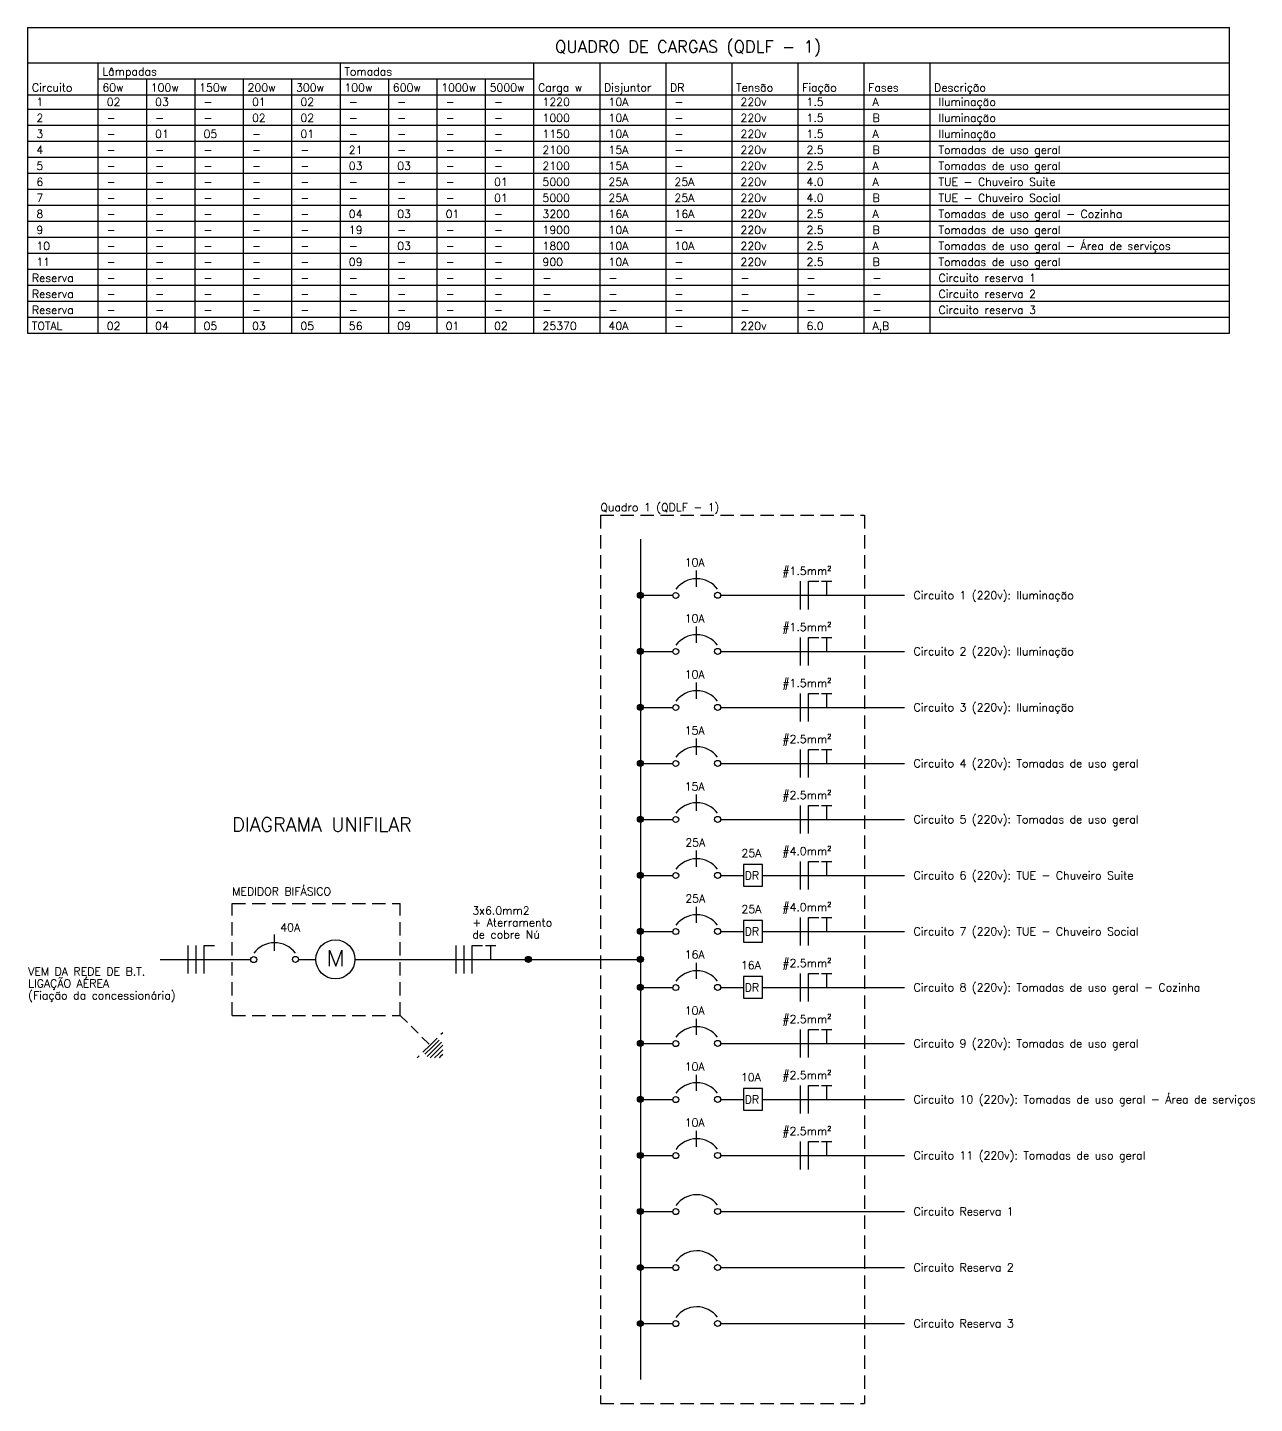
# Model space of a CAD drawing. Header units: millimetres. Extents: x 37 to 167, y 28 to 58.
# Drawn here: x 56.35 to 79.35, y 28.22 to 54.02 of the extents above; entities that cross this region are included whole.
import ezdxf
from ezdxf.enums import TextEntityAlignment as Align

# ---------------------------------------------------------------- set-up
doc = ezdxf.new("R2010")
doc.units = ezdxf.units.MM
doc.linetypes.add('HIDDEN', pattern=[0.375, 0.25, -0.125])
for name, color, linetype in [('PROJECAO', 8, 'HIDDEN'), ('TXT_0', 7, 'Continuous'), ('TXT_1', 2, 'Continuous'), ('TXT_2', 3, 'Continuous')]:
    doc.layers.add(name, color=color, linetype=linetype)
doc.styles.add('ADITIVOCAD', font='RomanS')
doc.styles.get("Standard").update_dxf_attribs({"font": 'Arial'})

# ---------------------------------------------------------------- blocks, each defined once
blk = doc.blocks.new('ADCE_ENT1FT')
for p, q in [((-0.1002, -0.175), (-0.1002, 0.175)), ((0, 0.175), (0.1283, 0.175)), ((0, -0.175), (0, 0.175)), ((0.1651, 0.175), (0.2935, 0.175)), ((0.2293, 0), (0.2293, 0.175))]:
    blk.add_line(p, q)
blk = doc.blocks.new('ADCE_ENT2F')
for p, q in [((-0.1002, -0.175), (-0.1002, 0.175)), ((0, -0.175), (0, 0.175)), ((0.1002, -0.175), (0.1002, 0.175)), ((0.1002, 0.175), (0.2286, 0.175))]:
    blk.add_line(p, q)
blk = doc.blocks.new('ADCE_ENT2Ft')
for p, q in [((-0.2005, -0.175), (-0.2005, 0.175)), ((-0.1002, -0.175), (-0.1002, 0.175)), ((0, -0.175), (0, 0.175)), ((0, 0.175), (0.1283, 0.175)), ((0.1651, 0.175), (0.2935, 0.175)), ((0.2293, 0), (0.2293, 0.175))]:
    blk.add_line(p, q)
blk = doc.blocks.new('ADCE_DISJ_TERM_1')
blk.add_hatch(color=256).paths.add_polyline_path([(0.037, 0), (0.037, 0.005), (0.036, 0.011), (0.034, 0.016), (0.032, 0.02), (0.028, 0.025), (0.025, 0.028), (0.02, 0.032), (0.016, 0.034), (0.011, 0.036), (0.005, 0.037), (0, 0.037), (-0.005, 0.037), (-0.011, 0.036), (-0.016, 0.034), (-0.02, 0.032), (-0.025, 0.028), (-0.028, 0.025), (-0.032, 0.02), (-0.034, 0.016), (-0.036, 0.011), (-0.037, 0.005), (-0.037, 0), (-0.037, -0.005), (-0.036, -0.011), (-0.034, -0.016), (-0.032, -0.02), (-0.028, -0.025), (-0.025, -0.028), (-0.02, -0.032), (-0.016, -0.034), (-0.011, -0.036), (-0.005, -0.037), (0, -0.037), (0.005, -0.037), (0.011, -0.036), (0.016, -0.034), (0.02, -0.032), (0.025, -0.028), (0.028, -0.025), (0.032, -0.02), (0.034, -0.016), (0.036, -0.011), (0.037, -0.005)])
for p, q in [((0.703, 0.107), (0.703, 0.309)), ((0, 0), (0.405, 0)), ((1.002, 0), (3.3, 0))]:
    blk.add_line(p, q)
for centre in [(0, 0), (0.443, -0.002), (0.965, 0)]:
    blk.add_circle(centre, 0.0375)
blk.add_arc((0.705, -0.116), 0.324, 36.8863, 143.6254)
at = {"flags": 8}
for tag, p in [('$A', (0.705, 0.411)), ('$F', (2.115, 0.3))]:
    blk.add_attdef(tag, p, '', height=0.1, dxfattribs=at)
blk.add_attdef('$CI', text='', height=0.1, dxfattribs=at).set_placement((3.414, 0), align=Align.MIDDLE_LEFT)
blk = doc.blocks.new('ADCE_DISJ_TERM_1_DR')
blk.add_hatch(color=256).paths.add_polyline_path([(0.037, 0), (0.037, 0.005), (0.036, 0.011), (0.034, 0.016), (0.032, 0.02), (0.028, 0.025), (0.025, 0.028), (0.02, 0.032), (0.016, 0.034), (0.011, 0.036), (0.005, 0.037), (0, 0.037), (-0.005, 0.037), (-0.011, 0.036), (-0.016, 0.034), (-0.02, 0.032), (-0.025, 0.028), (-0.028, 0.025), (-0.032, 0.02), (-0.034, 0.016), (-0.036, 0.011), (-0.037, 0.005), (-0.037, 0), (-0.037, -0.005), (-0.036, -0.011), (-0.034, -0.016), (-0.032, -0.02), (-0.028, -0.025), (-0.025, -0.028), (-0.02, -0.032), (-0.016, -0.034), (-0.011, -0.036), (-0.005, -0.037), (0, -0.037), (0.005, -0.037), (0.011, -0.036), (0.016, -0.034), (0.02, -0.032), (0.025, -0.028), (0.028, -0.025), (0.032, -0.02), (0.034, -0.016), (0.036, -0.011), (0.037, -0.005)])
for p, q in [((0.703, 0.107), (0.703, 0.309)), ((0, 0), (0.405, 0)), ((1.002, 0), (1.287, 0)), ((1.527, 0), (3.3, 0))]:
    blk.add_line(p, q)
at = {"flags": 128}
blk.add_lwpolyline([(1.287, -0.135), (1.527, -0.135), (1.527, 0.135), (1.287, 0.135)], close=True, dxfattribs=at)
for centre in [(0, 0), (0.443, -0.002), (0.965, 0)]:
    blk.add_circle(centre, 0.0375)
blk.add_arc((0.705, -0.116), 0.324, 36.8863, 143.6254)
at = {"flags": 8}
for tag, p in [('$A', (0.705, 0.411)), ('$ADR', (1.407, 0.278)), ('$F', (2.115, 0.3)), ('DR', (1.407, 0))]:
    blk.add_attdef(tag, p, '', height=0.1, dxfattribs=at)
blk.add_attdef('$CI', text='', height=0.1, dxfattribs=at).set_placement((3.414, 0), align=Align.MIDDLE_LEFT)
blk = doc.blocks.new('ADCE_DISJ_TERM_R')
blk.add_hatch(color=256).paths.add_polyline_path([(0.037, 0), (0.037, 0.005), (0.036, 0.011), (0.034, 0.016), (0.032, 0.02), (0.028, 0.025), (0.025, 0.028), (0.02, 0.032), (0.016, 0.034), (0.011, 0.036), (0.005, 0.037), (0, 0.037), (-0.005, 0.037), (-0.011, 0.036), (-0.016, 0.034), (-0.02, 0.032), (-0.025, 0.028), (-0.028, 0.025), (-0.032, 0.02), (-0.034, 0.016), (-0.036, 0.011), (-0.037, 0.005), (-0.037, 0), (-0.037, -0.005), (-0.036, -0.011), (-0.034, -0.016), (-0.032, -0.02), (-0.028, -0.025), (-0.025, -0.028), (-0.02, -0.032), (-0.016, -0.034), (-0.011, -0.036), (-0.005, -0.037), (0, -0.037), (0.005, -0.037), (0.011, -0.036), (0.016, -0.034), (0.02, -0.032), (0.025, -0.028), (0.028, -0.025), (0.032, -0.02), (0.034, -0.016), (0.036, -0.011), (0.037, -0.005)])
for p, q in [((0, 0), (0.405, 0)), ((1.002, 0), (3.3, 0))]:
    blk.add_line(p, q)
for centre in [(0, 0), (0.443, -0.002), (0.965, 0)]:
    blk.add_circle(centre, 0.0375)
blk.add_arc((0.705, -0.116), 0.324, 36.8863, 143.6254)
at = {"flags": 8}
blk.add_attdef('$CI', text='', height=0.1, dxfattribs=at).set_placement((3.414, 0), align=Align.MIDDLE_LEFT)
blk = doc.blocks.new('ADCE_QDL_ENTRADA')
for points in [[(-1.363, 0), (-1.363, 0.005), (-1.364, 0.011), (-1.366, 0.016), (-1.368, 0.02), (-1.372, 0.025), (-1.375, 0.028), (-1.38, 0.032), (-1.384, 0.034), (-1.389, 0.036), (-1.395, 0.037), (-1.4, 0.037), (-1.405, 0.037), (-1.411, 0.036), (-1.416, 0.034), (-1.42, 0.032), (-1.425, 0.028), (-1.428, 0.025), (-1.432, 0.02), (-1.434, 0.016), (-1.436, 0.011), (-1.437, 0.005), (-1.438, 0), (-1.437, -0.005), (-1.436, -0.011), (-1.434, -0.016), (-1.432, -0.02), (-1.428, -0.025), (-1.425, -0.028), (-1.42, -0.032), (-1.416, -0.034), (-1.411, -0.036), (-1.405, -0.037), (-1.4, -0.038), (-1.395, -0.037), (-1.389, -0.036), (-1.384, -0.034), (-1.38, -0.032), (-1.375, -0.028), (-1.372, -0.025), (-1.368, -0.02), (-1.366, -0.016), (-1.364, -0.011), (-1.363, -0.005)], [(0.037, 0), (0.037, 0.005), (0.036, 0.011), (0.034, 0.016), (0.032, 0.02), (0.028, 0.025), (0.025, 0.028), (0.02, 0.032), (0.016, 0.034), (0.011, 0.036), (0.005, 0.037), (0, 0.037), (-0.005, 0.037), (-0.011, 0.036), (-0.016, 0.034), (-0.02, 0.032), (-0.025, 0.028), (-0.028, 0.025), (-0.032, 0.02), (-0.034, 0.016), (-0.036, 0.011), (-0.037, 0.005), (-0.038, 0), (-0.037, -0.005), (-0.036, -0.011), (-0.034, -0.016), (-0.032, -0.02), (-0.028, -0.025), (-0.025, -0.028), (-0.02, -0.032), (-0.016, -0.034), (-0.011, -0.036), (-0.005, -0.037), (0, -0.038), (0.005, -0.037), (0.011, -0.036), (0.016, -0.034), (0.02, -0.032), (0.025, -0.028), (0.028, -0.025), (0.032, -0.02), (0.034, -0.016), (0.036, -0.011), (0.037, -0.005)]]:
    blk.add_hatch(color=256).paths.add_polyline_path(points)
blk.add_line((-1.4, 0), (0, 0))
for centre in [(-1.4, 0), (0, 0)]:
    blk.add_circle(centre, 0.0375)
blk = doc.blocks.new('ADCE_ENTRADA')
for p, q in [((-4.572, 0.1066), (-4.572, 0.3095)), ((-6, 0), (-4.8697, 0)), ((-4.2728, 0), (-4.055, 0)), ((-3.5671, 0), (-1.4, 0))]:
    blk.add_line(p, q)
at = {"flags": 128}
blk.add_lwpolyline([(-3.8835, -0.0855), (-3.8834, 0.1145), (-3.8073, -0.0855), (-3.7311, 0.1145), (-3.7311, -0.0855)], dxfattribs=at)
for centre, radius in [((-3.8111, 0), 0.244), ((-4.8323, -0.0023), 0.0375), ((-4.3103, 0), 0.0375)]:
    blk.add_circle(centre, radius)
blk.add_arc((-4.5706, -0.1158), 0.3239, 36.8863, 143.6254)
at = {"flags": 8}
blk.add_attdef('$A', (-4.5706, 0.578), '', height=0.1, dxfattribs=at)
blk = doc.blocks.new('ADCE_SBTERRA')
at = {"ltscale": 0.5}
for p, q in [((0.525, 0), (0.525, 0.225)), ((0.5613, 0), (0.5613, 0.1887)), ((0, 0), (0.525, 0)), ((0.525, 0), (0.525, -0.225)), ((0.5613, 0), (0.5613, -0.1887)), ((0.6002, 0), (0.6002, 0.1498)), ((0.6002, 0), (0.6002, -0.1498)), ((0.6392, 0), (0.6392, 0.1108)), ((0.6392, 0), (0.6392, -0.1108)), ((0.6781, 0), (0.6781, 0.0719)), ((0.6781, 0), (0.6781, -0.0719))]:
    blk.add_line(p, q, dxfattribs=at)
for q in [(0.7171, 0.0329), (0.7171, -0.0329)]:
    blk.add_line((0.7171, 0), q)

msp = doc.modelspace()

# ---------------------------------------------------------------- linework, layer by layer
at = {"layer": 'PROJECAO'}
for p, q in [((67.087, 44.8742), (72.037, 44.8742)), ((67.087, 44.8742), (67.087, 28.2242)), ((72.037, 44.8742), (72.037, 28.2242)), ((60.187, 35.4992), (60.187, 37.5992)), ((60.187, 37.5992), (63.337, 37.5992)), ((63.337, 35.4992), (63.337, 37.5992)), ((60.187, 35.4992), (63.337, 35.4992)), ((67.087, 28.2242), (72.037, 28.2242))]:
    msp.add_line(p, q, dxfattribs=at)
at = {"layer": 'TXT_0'}
for p, q in [((57.6691, 53.0587), (65.8366, 53.0587)), ((58.5766, 53.0587), (58.5766, 48.2887)), ((59.4841, 53.0587), (59.4841, 48.2887)), ((60.3916, 53.0587), (60.3916, 48.2887)), ((61.2991, 53.0587), (61.2991, 48.2887)), ((63.1141, 53.0587), (63.1141, 48.2887)), ((64.0216, 53.0587), (64.0216, 48.2887)), ((64.9291, 53.0587), (64.9291, 48.2887)), ((56.3491, 52.4887), (78.8816, 52.4887)), ((56.3491, 52.1887), (78.8816, 52.1887)), ((56.3491, 51.8887), (78.8816, 51.8887)), ((56.3491, 51.5887), (78.8816, 51.5887)), ((56.3491, 51.2887), (78.8816, 51.2887)), ((56.3491, 50.9887), (78.8816, 50.9887)), ((56.3491, 50.6887), (78.8816, 50.6887)), ((56.3491, 50.3887), (78.8816, 50.3887)), ((56.3491, 50.0887), (78.8816, 50.0887)), ((56.3491, 49.7887), (78.8816, 49.7887)), ((56.3491, 49.4887), (78.8816, 49.4887)), ((56.3491, 49.1887), (78.8816, 49.1887)), ((56.3491, 48.8887), (78.8816, 48.8887)), ((56.3491, 48.5887), (78.8816, 48.5887))]:
    msp.add_line(p, q, dxfattribs=at)
at = {"layer": 'TXT_2'}
for p, q in [((56.3491, 54.0187), (78.8816, 54.0187)), ((56.3491, 54.0187), (56.3491, 48.2887)), ((78.8816, 48.2887), (78.8816, 54.0187)), ((56.3491, 53.3587), (78.8816, 53.3587)), ((57.6691, 53.3587), (57.6691, 48.2887)), ((62.2066, 53.3587), (62.2066, 48.2887)), ((65.8366, 53.3587), (65.8366, 48.2887)), ((67.0741, 53.3587), (67.0741, 48.2887)), ((68.3116, 53.3587), (68.3116, 48.2887)), ((69.5491, 53.3587), (69.5491, 48.2887)), ((70.7866, 53.3587), (70.7866, 48.2887)), ((72.0241, 53.3587), (72.0241, 48.2887)), ((73.2616, 53.3587), (73.2616, 48.2887)), ((56.3491, 52.7587), (78.8816, 52.7587)), ((56.3491, 48.2887), (78.8816, 48.2887)), ((67.837, 44.4242), (67.837, 28.6742)), ((65.737, 36.5492), (65.737, 36.5492))]:
    msp.add_line(p, q, dxfattribs=at)

# ---------------------------------------------------------------- block references
at = {"layer": 'PROJECAO', "xscale": 1.5, "yscale": 1.5, "zscale": 1.5, "rotation": 315}
msp.add_blockref('ADCE_SBTERRA', (63.337, 35.4992), dxfattribs=at)
at = {"layer": 'TXT_0', "xscale": 1.5, "yscale": 1.5, "zscale": 1.5}
for name, p in [('ADCE_ENT1FT', (70.987, 43.3742)), ('ADCE_ENT1FT', (70.987, 42.3242)), ('ADCE_ENT1FT', (70.987, 41.2742)), ('ADCE_ENT1FT', (70.987, 40.2242)), ('ADCE_ENT1FT', (70.987, 39.1742)), ('ADCE_ENT1FT', (70.987, 38.1242)), ('ADCE_ENT1FT', (70.987, 37.0742)), ('ADCE_ENT2F', (59.512, 36.5492)), ('ADCE_ENT2Ft', (64.687, 36.5492)), ('ADCE_ENT1FT', (70.987, 36.0242)), ('ADCE_ENT1FT', (70.987, 34.9742)), ('ADCE_ENT1FT', (70.987, 33.9242)), ('ADCE_ENT1FT', (70.987, 32.8742))]:
    msp.add_blockref(name, p, dxfattribs=at)
at = {"layer": 'TXT_2'}
ref = msp.add_blockref('ADCE_DISJ_TERM_1', (67.837, 43.3742), dxfattribs=dict(at, xscale=1.5, yscale=1.5, zscale=1.5))
ref.add_attrib('$A', '10A', (68.6688, 43.9156), dxfattribs={"layer": 'TXT_0', "height": 0.15, "style": 'ADITIVOCAD'})
ref.add_attrib('$F', '#1.5mm²', (70.4984, 43.7554), dxfattribs={"layer": 'TXT_0', "height": 0.15, "style": 'ADITIVOCAD'})
ref.add_attrib('$CI', 'Circuito 1 (220v): Iluminação', dxfattribs={"layer": 'TXT_0', "height": 0.15, "style": 'ADITIVOCAD'}).set_placement((72.9585, 43.3742), align=Align.MIDDLE_LEFT)
ref = msp.add_blockref('ADCE_DISJ_TERM_1', (67.837, 42.3242), dxfattribs=dict(at, xscale=1.5, yscale=1.5, zscale=1.5))
ref.add_attrib('$A', '10A', (68.6688, 42.8656), dxfattribs={"layer": 'TXT_0', "height": 0.15, "style": 'ADITIVOCAD'})
ref.add_attrib('$F', '#1.5mm²', (70.4984, 42.7054), dxfattribs={"layer": 'TXT_0', "height": 0.15, "style": 'ADITIVOCAD'})
ref.add_attrib('$CI', 'Circuito 2 (220v): Iluminação', dxfattribs={"layer": 'TXT_0', "height": 0.15, "style": 'ADITIVOCAD'}).set_placement((72.9585, 42.3242), align=Align.MIDDLE_LEFT)
ref = msp.add_blockref('ADCE_DISJ_TERM_1', (67.837, 41.2742), dxfattribs=dict(at, xscale=1.5, yscale=1.5, zscale=1.5))
ref.add_attrib('$A', '10A', (68.6688, 41.8156), dxfattribs={"layer": 'TXT_0', "height": 0.15, "style": 'ADITIVOCAD'})
ref.add_attrib('$F', '#1.5mm²', (70.4984, 41.6554), dxfattribs={"layer": 'TXT_0', "height": 0.15, "style": 'ADITIVOCAD'})
ref.add_attrib('$CI', 'Circuito 3 (220v): Iluminação', dxfattribs={"layer": 'TXT_0', "height": 0.15, "style": 'ADITIVOCAD'}).set_placement((72.9585, 41.2742), align=Align.MIDDLE_LEFT)
ref = msp.add_blockref('ADCE_DISJ_TERM_1', (67.837, 40.2242), dxfattribs=dict(at, xscale=1.5, yscale=1.5, zscale=1.5))
ref.add_attrib('$A', '15A', (68.6688, 40.7656), dxfattribs={"layer": 'TXT_0', "height": 0.15, "style": 'ADITIVOCAD'})
ref.add_attrib('$F', '#2.5mm²', (70.4984, 40.6054), dxfattribs={"layer": 'TXT_0', "height": 0.15, "style": 'ADITIVOCAD'})
ref.add_attrib('$CI', 'Circuito 4 (220v): Tomadas de uso geral', dxfattribs={"layer": 'TXT_0', "height": 0.15, "style": 'ADITIVOCAD'}).set_placement((72.9585, 40.2242), align=Align.MIDDLE_LEFT)
ref = msp.add_blockref('ADCE_DISJ_TERM_1', (67.837, 39.1742), dxfattribs=dict(at, xscale=1.5, yscale=1.5, zscale=1.5))
ref.add_attrib('$A', '15A', (68.6688, 39.7156), dxfattribs={"layer": 'TXT_0', "height": 0.15, "style": 'ADITIVOCAD'})
ref.add_attrib('$F', '#2.5mm²', (70.4984, 39.5554), dxfattribs={"layer": 'TXT_0', "height": 0.15, "style": 'ADITIVOCAD'})
ref.add_attrib('$CI', 'Circuito 5 (220v): Tomadas de uso geral', dxfattribs={"layer": 'TXT_0', "height": 0.15, "style": 'ADITIVOCAD'}).set_placement((72.9585, 39.1742), align=Align.MIDDLE_LEFT)
ref = msp.add_blockref('ADCE_DISJ_TERM_1_DR', (67.837, 38.1242), dxfattribs=dict(at, xscale=1.5, yscale=1.5, zscale=1.5))
ref.add_attrib('$A', '25A', (68.6795, 38.6656), dxfattribs={"layer": 'TXT_0', "height": 0.15, "style": 'ADITIVOCAD'})
ref.add_attrib('DR', 'DR', (69.7935, 38.0492), dxfattribs={"layer": 'TXT_0', "height": 0.15, "style": 'ADITIVOCAD'})
ref.add_attrib('$ADR', '25A', (69.7328, 38.4659), dxfattribs={"layer": 'TXT_0', "height": 0.15, "style": 'ADITIVOCAD'})
ref.add_attrib('$F', '#4.0mm²', (70.4984, 38.5054), dxfattribs={"layer": 'TXT_0', "height": 0.15, "style": 'ADITIVOCAD'})
ref.add_attrib('$CI', 'Circuito 6 (220v): TUE - Chuveiro Suite', dxfattribs={"layer": 'TXT_0', "height": 0.15, "style": 'ADITIVOCAD'}).set_placement((72.9585, 38.1242), align=Align.MIDDLE_LEFT)
ref = msp.add_blockref('ADCE_DISJ_TERM_1_DR', (67.837, 37.0742), dxfattribs=dict(at, xscale=1.5, yscale=1.5, zscale=1.5))
ref.add_attrib('$A', '25A', (68.6795, 37.6156), dxfattribs={"layer": 'TXT_0', "height": 0.15, "style": 'ADITIVOCAD'})
ref.add_attrib('DR', 'DR', (69.7935, 36.9992), dxfattribs={"layer": 'TXT_0', "height": 0.15, "style": 'ADITIVOCAD'})
ref.add_attrib('$ADR', '25A', (69.7328, 37.4159), dxfattribs={"layer": 'TXT_0', "height": 0.15, "style": 'ADITIVOCAD'})
ref.add_attrib('$F', '#4.0mm²', (70.4984, 37.4554), dxfattribs={"layer": 'TXT_0', "height": 0.15, "style": 'ADITIVOCAD'})
ref.add_attrib('$CI', 'Circuito 7 (220v): TUE - Chuveiro Social', dxfattribs={"layer": 'TXT_0', "height": 0.15, "style": 'ADITIVOCAD'}).set_placement((72.9585, 37.0742), align=Align.MIDDLE_LEFT)
at = {"layer": 'TXT_2', "xscale": 1.5, "yscale": 1.5, "zscale": 1.5}
for name in ['ADCE_ENTRADA', 'ADCE_QDL_ENTRADA']:
    msp.add_blockref(name, (67.837, 36.5492), dxfattribs=at)
at = {"layer": 'TXT_2'}
ref = msp.add_blockref('ADCE_DISJ_TERM_1_DR', (67.837, 36.0242), dxfattribs=dict(at, xscale=1.5, yscale=1.5, zscale=1.5))
ref.add_attrib('$A', '16A', (68.6688, 36.5656), dxfattribs={"layer": 'TXT_0', "height": 0.15, "style": 'ADITIVOCAD'})
ref.add_attrib('DR', 'DR', (69.7935, 35.9492), dxfattribs={"layer": 'TXT_0', "height": 0.15, "style": 'ADITIVOCAD'})
ref.add_attrib('$ADR', '16A', (69.722, 36.3659), dxfattribs={"layer": 'TXT_0', "height": 0.15, "style": 'ADITIVOCAD'})
ref.add_attrib('$F', '#2.5mm²', (70.4984, 36.4054), dxfattribs={"layer": 'TXT_0', "height": 0.15, "style": 'ADITIVOCAD'})
ref.add_attrib('$CI', 'Circuito 8 (220v): Tomadas de uso geral - Cozinha', dxfattribs={"layer": 'TXT_0', "height": 0.15, "style": 'ADITIVOCAD'}).set_placement((72.9585, 36.0242), align=Align.MIDDLE_LEFT)
ref = msp.add_blockref('ADCE_DISJ_TERM_1', (67.837, 34.9742), dxfattribs=dict(at, xscale=1.5, yscale=1.5, zscale=1.5))
ref.add_attrib('$A', '10A', (68.6688, 35.5156), dxfattribs={"layer": 'TXT_0', "height": 0.15, "style": 'ADITIVOCAD'})
ref.add_attrib('$F', '#2.5mm²', (70.4984, 35.3554), dxfattribs={"layer": 'TXT_0', "height": 0.15, "style": 'ADITIVOCAD'})
ref.add_attrib('$CI', 'Circuito 9 (220v): Tomadas de uso geral', dxfattribs={"layer": 'TXT_0', "height": 0.15, "style": 'ADITIVOCAD'}).set_placement((72.9585, 34.9742), align=Align.MIDDLE_LEFT)
ref = msp.add_blockref('ADCE_DISJ_TERM_1_DR', (67.837, 33.9242), dxfattribs=dict(at, xscale=1.5, yscale=1.5, zscale=1.5))
ref.add_attrib('$A', '10A', (68.6688, 34.4656), dxfattribs={"layer": 'TXT_0', "height": 0.15, "style": 'ADITIVOCAD'})
ref.add_attrib('DR', 'DR', (69.7935, 33.8492), dxfattribs={"layer": 'TXT_0', "height": 0.15, "style": 'ADITIVOCAD'})
ref.add_attrib('$ADR', '10A', (69.722, 34.2659), dxfattribs={"layer": 'TXT_0', "height": 0.15, "style": 'ADITIVOCAD'})
ref.add_attrib('$F', '#2.5mm²', (70.4984, 34.3054), dxfattribs={"layer": 'TXT_0', "height": 0.15, "style": 'ADITIVOCAD'})
ref.add_attrib('$CI', 'Circuito 10 (220v): Tomadas de uso geral - Área de serviços', dxfattribs={"layer": 'TXT_0', "height": 0.15, "style": 'ADITIVOCAD'}).set_placement((72.9585, 33.9242), align=Align.MIDDLE_LEFT)
ref = msp.add_blockref('ADCE_DISJ_TERM_1', (67.837, 32.8742), dxfattribs=dict(at, xscale=1.5, yscale=1.5, zscale=1.5))
ref.add_attrib('$A', '10A', (68.6688, 33.4156), dxfattribs={"layer": 'TXT_0', "height": 0.15, "style": 'ADITIVOCAD'})
ref.add_attrib('$F', '#2.5mm²', (70.4984, 33.2554), dxfattribs={"layer": 'TXT_0', "height": 0.15, "style": 'ADITIVOCAD'})
ref.add_attrib('$CI', 'Circuito 11 (220v): Tomadas de uso geral', dxfattribs={"layer": 'TXT_0', "height": 0.15, "style": 'ADITIVOCAD'}).set_placement((72.9585, 32.8742), align=Align.MIDDLE_LEFT)
ref = msp.add_blockref('ADCE_DISJ_TERM_R', (67.837, 31.8242), dxfattribs=dict(at, xscale=1.5, yscale=1.5, zscale=1.5))
ref.add_attrib('$CI', 'Circuito Reserva 1', dxfattribs={"layer": 'TXT_0', "height": 0.15, "style": 'ADITIVOCAD'}).set_placement((72.9585, 31.8242), align=Align.MIDDLE_LEFT)
ref = msp.add_blockref('ADCE_DISJ_TERM_R', (67.837, 30.7742), dxfattribs=dict(at, xscale=1.5, yscale=1.5, zscale=1.5))
ref.add_attrib('$CI', 'Circuito Reserva 2', dxfattribs={"layer": 'TXT_0', "height": 0.15, "style": 'ADITIVOCAD'}).set_placement((72.9585, 30.7742), align=Align.MIDDLE_LEFT)
ref = msp.add_blockref('ADCE_DISJ_TERM_R', (67.837, 29.7242), dxfattribs=dict(at, xscale=1.5, yscale=1.5, zscale=1.5))
ref.add_attrib('$CI', 'Circuito Reserva 3', dxfattribs={"layer": 'TXT_0', "height": 0.15, "style": 'ADITIVOCAD'}).set_placement((72.9585, 29.7242), align=Align.MIDDLE_LEFT)

# ---------------------------------------------------------------- texts
at = {"layer": 'TXT_0', "style": 'ADITIVOCAD'}
for s, p in [('02', (57.8341, 52.5487)), ('03', (58.7416, 52.5487)), ('01', (60.5566, 52.5487)), ('02', (61.4641, 52.5487)), ('1220', (66.0016, 52.5487)), ('10A', (67.2391, 52.5487)), ('220v', (69.7141, 52.5487)), ('1.5', (70.9516, 52.5487)), ('A', (72.1891, 52.5487)), ('Iluminação', (73.4266, 52.5487)), ('-', (59.6491, 52.5487)), ('02', (60.5566, 52.2487)), ('02', (61.4641, 52.2487)), ('-', (62.3716, 52.5487)), ('-', (63.2791, 52.5487)), ('-', (64.1866, 52.5487)), ('-', (65.0941, 52.5487)), ('1000', (66.0016, 52.2487)), ('10A', (67.2391, 52.2487)), ('-', (68.4766, 52.5487)), ('220v', (69.7141, 52.2487)), ('1.5', (70.9516, 52.2487)), ('B', (72.1891, 52.2487)), ('Iluminação', (73.4266, 52.2487)), ('-', (57.8341, 52.2487)), ('-', (58.7416, 52.2487)), ('-', (59.6491, 52.2487)), ('-', (62.3716, 52.2487)), ('-', (63.2791, 52.2487)), ('-', (64.1866, 52.2487)), ('-', (65.0941, 52.2487)), ('-', (68.4766, 52.2487)), ('Iluminação', (73.4266, 51.9487)), ('-', (57.8341, 51.9487)), ('01', (58.7416, 51.9487)), ('05', (59.6491, 51.9487)), ('-', (60.5566, 51.9487)), ('01', (61.4641, 51.9487)), ('-', (62.3716, 51.9487)), ('-', (63.2791, 51.9487)), ('-', (64.1866, 51.9487)), ('-', (65.0941, 51.9487)), ('1150', (66.0016, 51.9487)), ('10A', (67.2391, 51.9487)), ('-', (68.4766, 51.9487)), ('220v', (69.7141, 51.9487)), ('1.5', (70.9516, 51.9487)), ('A', (72.1891, 51.9487)), ('-', (57.8341, 51.6487)), ('-', (58.7416, 51.6487)), ('-', (59.6491, 51.6487)), ('-', (60.5566, 51.6487)), ('-', (61.4641, 51.6487)), ('21', (62.3716, 51.6487)), ('-', (63.2791, 51.6487)), ('-', (64.1866, 51.6487)), ('-', (65.0941, 51.6487)), ('2100', (66.0016, 51.6487)), ('15A', (67.2391, 51.6487)), ('-', (68.4766, 51.6487)), ('220v', (69.7141, 51.6487)), ('2.5', (70.9516, 51.6487)), ('B', (72.1891, 51.6487)), ('Tomadas de uso geral', (73.4266, 51.6487)), ('-', (57.8341, 51.3487)), ('-', (58.7416, 51.3487)), ('-', (59.6491, 51.3487)), ('-', (60.5566, 51.3487)), ('-', (61.4641, 51.3487)), ('03', (62.3716, 51.3487)), ('03', (63.2791, 51.3487)), ('-', (64.1866, 51.3487)), ('-', (65.0941, 51.3487)), ('2100', (66.0016, 51.3487)), ('15A', (67.2391, 51.3487)), ('-', (68.4766, 51.3487)), ('220v', (69.7141, 51.3487)), ('2.5', (70.9516, 51.3487)), ('A', (72.1891, 51.3487)), ('Tomadas de uso geral', (73.4266, 51.3487)), ('-', (57.8341, 51.0487)), ('-', (58.7416, 51.0487)), ('-', (59.6491, 51.0487)), ('-', (60.5566, 51.0487)), ('-', (61.4641, 51.0487)), ('-', (62.3716, 51.0487)), ('-', (63.2791, 51.0487)), ('-', (64.1866, 51.0487)), ('01', (65.0941, 51.0487)), ('5000', (66.0016, 51.0487)), ('25A', (67.2391, 51.0487)), ('25A', (68.4766, 51.0487)), ('220v', (69.7141, 51.0487)), ('4.0', (70.9516, 51.0487)), ('A', (72.1891, 51.0487)), ('TUE - Chuveiro Suite', (73.4266, 51.0487)), ('01', (65.0941, 50.7487)), ('5000', (66.0016, 50.7487)), ('25A', (67.2391, 50.7487)), ('25A', (68.4766, 50.7487)), ('220v', (69.7141, 50.7487)), ('4.0', (70.9516, 50.7487)), ('B', (72.1891, 50.7487)), ('TUE - Chuveiro Social', (73.4266, 50.7487)), ('-', (57.8341, 50.7487)), ('-', (58.7416, 50.7487)), ('-', (59.6491, 50.7487)), ('-', (60.5566, 50.7487)), ('-', (61.4641, 50.7487)), ('04', (62.3716, 50.4487)), ('-', (62.3716, 50.7487)), ('03', (63.2791, 50.4487)), ('-', (63.2791, 50.7487)), ('01', (64.1866, 50.4487)), ('-', (64.1866, 50.7487)), ('3200', (66.0016, 50.4487)), ('16A', (67.2391, 50.4487)), ('16A', (68.4766, 50.4487)), ('220v', (69.7141, 50.4487)), ('2.5', (70.9516, 50.4487)), ('A', (72.1891, 50.4487)), ('Tomadas de uso geral - Cozinha', (73.4266, 50.4487)), ('-', (57.8341, 50.4487)), ('-', (58.7416, 50.4487)), ('-', (59.6491, 50.4487)), ('-', (60.5566, 50.4487)), ('-', (61.4641, 50.4487)), ('-', (65.0941, 50.4487)), ('-', (57.8341, 50.1487)), ('-', (58.7416, 50.1487)), ('-', (59.6491, 50.1487)), ('-', (60.5566, 50.1487)), ('-', (61.4641, 50.1487)), ('19', (62.3716, 50.1487)), ('-', (63.2791, 50.1487)), ('-', (64.1866, 50.1487)), ('-', (65.0941, 50.1487)), ('1900', (66.0016, 50.1487)), ('10A', (67.2391, 50.1487)), ('-', (68.4766, 50.1487)), ('220v', (69.7141, 50.1487)), ('2.5', (70.9516, 50.1487)), ('B', (72.1891, 50.1487)), ('Tomadas de uso geral', (73.4266, 50.1487)), ('Tomadas de uso geral - Área de serviços', (73.4266, 49.8487)), ('-', (57.8341, 49.8487)), ('-', (58.7416, 49.8487)), ('-', (59.6491, 49.8487)), ('-', (60.5566, 49.8487)), ('-', (61.4641, 49.8487)), ('-', (62.3716, 49.8487)), ('03', (63.2791, 49.8487)), ('-', (64.1866, 49.8487)), ('-', (65.0941, 49.8487)), ('1800', (66.0016, 49.8487)), ('10A', (67.2391, 49.8487)), ('10A', (68.4766, 49.8487)), ('220v', (69.7141, 49.8487)), ('2.5', (70.9516, 49.8487)), ('A', (72.1891, 49.8487)), ('-', (57.8341, 49.5487)), ('-', (58.7416, 49.5487)), ('-', (59.6491, 49.5487)), ('-', (60.5566, 49.5487)), ('-', (61.4641, 49.5487)), ('09', (62.3716, 49.5487)), ('-', (63.2791, 49.5487)), ('-', (64.1866, 49.5487)), ('-', (65.0941, 49.5487)), ('900', (66.0016, 49.5487)), ('10A', (67.2391, 49.5487)), ('-', (68.4766, 49.5487)), ('220v', (69.7141, 49.5487)), ('2.5', (70.9516, 49.5487)), ('B', (72.1891, 49.5487)), ('Tomadas de uso geral', (73.4266, 49.5487)), ('-', (57.8341, 49.2487)), ('-', (58.7416, 49.2487)), ('-', (59.6491, 49.2487)), ('-', (60.5566, 49.2487)), ('-', (61.4641, 49.2487)), ('-', (62.3716, 49.2487)), ('-', (63.2791, 49.2487)), ('-', (64.1866, 49.2487)), ('-', (65.0941, 49.2487)), ('-', (66.0016, 49.2487)), ('-', (67.2391, 49.2487)), ('-', (68.4766, 49.2487)), ('-', (69.7141, 49.2487)), ('-', (70.9516, 49.2487)), ('-', (72.1891, 49.2487)), ('Circuito reserva 1', (73.4266, 49.2487)), ('-', (57.8341, 48.9487)), ('-', (58.7416, 48.9487)), ('-', (59.6491, 48.9487)), ('-', (60.5566, 48.9487)), ('-', (61.4641, 48.9487)), ('-', (62.3716, 48.9487)), ('-', (63.2791, 48.9487)), ('-', (64.1866, 48.9487)), ('-', (65.0941, 48.9487)), ('-', (66.0016, 48.9487)), ('-', (67.2391, 48.9487)), ('-', (68.4766, 48.9487)), ('-', (69.7141, 48.9487)), ('-', (70.9516, 48.9487)), ('-', (72.1891, 48.9487)), ('Circuito reserva 2', (73.4266, 48.9487)), ('Circuito reserva 3', (73.4266, 48.6487)), ('02', (57.8341, 48.3487)), ('-', (57.8341, 48.6487)), ('04', (58.7416, 48.3487)), ('-', (58.7416, 48.6487)), ('05', (59.6491, 48.3487)), ('-', (59.6491, 48.6487)), ('03', (60.5566, 48.3487)), ('-', (60.5566, 48.6487)), ('05', (61.4641, 48.3487)), ('-', (61.4641, 48.6487)), ('56', (62.3716, 48.3487)), ('-', (62.3716, 48.6487)), ('09', (63.2791, 48.3487)), ('-', (63.2791, 48.6487)), ('01', (64.1866, 48.3487)), ('-', (64.1866, 48.6487)), ('02', (65.0941, 48.3487)), ('-', (65.0941, 48.6487)), ('25370', (66.0016, 48.3487)), ('-', (66.0016, 48.6487)), ('40A', (67.2391, 48.3487)), ('-', (67.2391, 48.6487)), ('-', (68.4766, 48.6487)), ('220v', (69.7141, 48.3487)), ('-', (69.7141, 48.6487)), ('-', (70.9516, 48.6487)), ('6.0', (70.9516, 48.3487)), ('A,B', (72.1891, 48.3487)), ('-', (72.1891, 48.6487)), ('-', (68.4766, 48.3487)), ('Quadro 1 (QDLF - 1)', (67.087, 44.9492)), ('MEDIDOR BIFÁSICO', (60.187, 37.7492)), ('3x6.0mm2', (64.687, 37.3892)), ('40A', (61.087, 37.0742)), ('+ Aterramento', (64.687, 37.1642)), ('de cobre Nú', (64.687, 36.9392)), ('VEM DA REDE DE B.T.', (56.362, 36.2492)), ('LIGAÇÃO AÉREA', (56.362, 36.0242)), ('(Fiação da concessionária)', (56.362, 35.7992))]:
    msp.add_text(s, height=0.15, dxfattribs=at).set_placement(p)
at = {"layer": 'TXT_1', "style": 'ADITIVOCAD'}
for s, p in [('Lâmpadas', (57.7516, 53.1187)), ('Tomadas', (62.2891, 53.1187)), ('Circuito', (56.4316, 52.8187)), ('60w', (57.7516, 52.8187)), ('100w', (58.6591, 52.8187)), ('150w', (59.5666, 52.8187)), ('200w', (60.4741, 52.8187)), ('300w', (61.3816, 52.8187)), ('100w', (62.2891, 52.8187)), ('600w', (63.1966, 52.8187)), ('1000w', (64.1041, 52.8187)), ('5000w', (65.0116, 52.8187)), ('Carga w', (65.9191, 52.8187)), ('Disjuntor', (67.1566, 52.8187)), ('DR', (68.3941, 52.8187)), ('Tensão', (69.6316, 52.8187)), ('Fiação', (70.8691, 52.8187)), ('Fases', (72.1066, 52.8187)), ('Descrição', (73.3441, 52.8187)), ('1', (56.5141, 52.5487)), ('2', (56.5141, 52.2487)), ('3', (56.5141, 51.9487)), ('4', (56.5141, 51.6487)), ('5', (56.5141, 51.3487)), ('6', (56.5141, 51.0487)), ('7', (56.5141, 50.7487)), ('8', (56.5141, 50.4487)), ('9', (56.5141, 50.1487)), ('10', (56.5141, 49.8487)), ('11', (56.5141, 49.5487)), ('Reserva', (56.4316, 49.2487)), ('Reserva', (56.4316, 48.9487)), ('Reserva', (56.4316, 48.6487)), ('TOTAL', (56.4316, 48.3487))]:
    msp.add_text(s, height=0.15, dxfattribs=at).set_placement(p)
at = {"layer": 'TXT_2', "style": 'ADITIVOCAD'}
for s, height, p in [('QUADRO DE CARGAS (QDLF - 1)', 0.225, (66.2384, 53.5473)), ('DIAGRAMA UNIFILAR', 0.2625, (60.187, 38.9492))]:
    msp.add_text(s, height=height, dxfattribs=at).set_placement(p)

doc.saveas('drawing.dxf')
